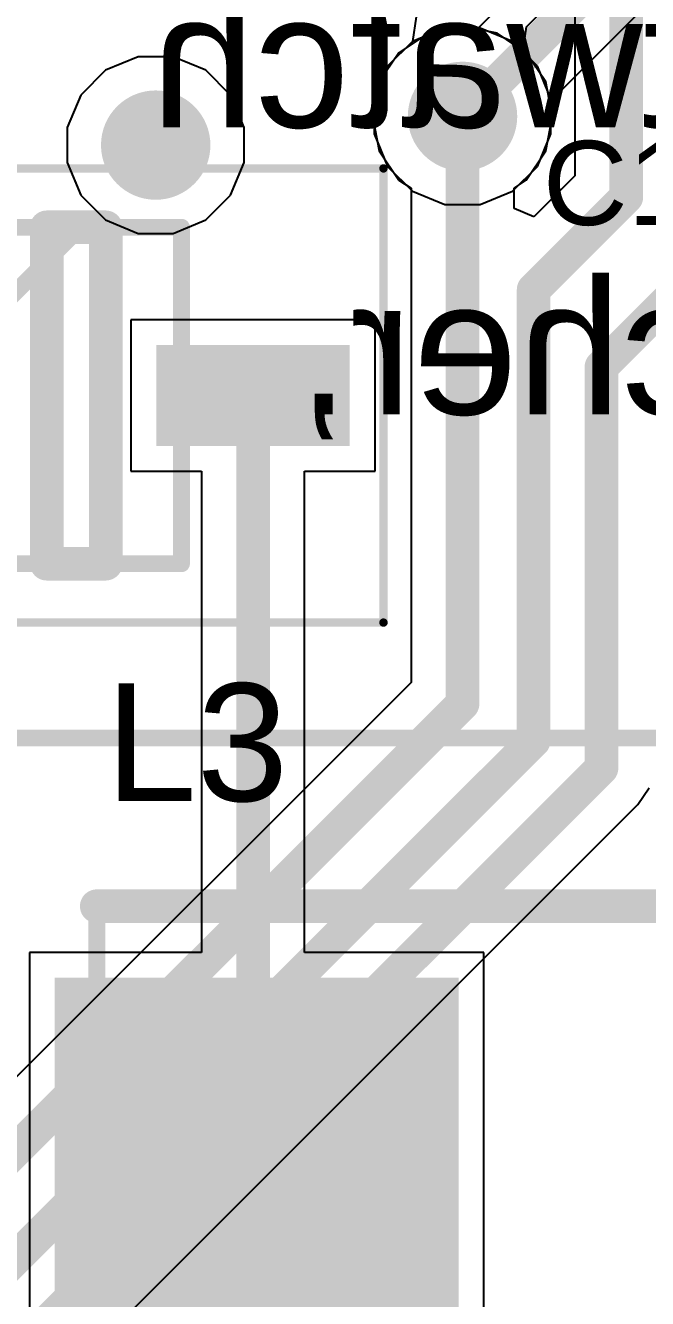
# Model space of a CAD drawing. Header units: inches. Extents: x 0.3 to 52.1, y -1.7 to 36.7.
# Drawn here: x 13.73 to 17.42, y 17.64 to 25.21 of the extents above; entities that cross this region are included whole.
import ezdxf

# ---------------------------------------------------------------- set-up
doc = ezdxf.new("R2010")
doc.units = ezdxf.units.IN
for name, color, linetype in [('Bottom Layer', 5, 'Continuous'), ('Bottom Overlay', 54, 'Continuous'), ('Internal1', 16, 'Continuous'), ('Internal2', 76, 'Continuous'), ('Top Assembly', 216, 'Continuous'), ('Top Component Outline', 6, 'Continuous'), ('Top Layer', 1, 'Continuous'), ('Top Overlay', 2, 'Continuous'), ('Top Paste', 8, 'Continuous'), ('Top Solder', 216, 'Continuous'), ('Via Holes', 16, 'Continuous')]:
    doc.layers.add(name, color=color, linetype=linetype)
doc.styles.add('Arial', font='', dxfattribs={"height": 0.2})
doc.styles.get('Arial').set_extended_font_data('Arial')

# ---------------------------------------------------------------- blocks, each defined once
blk = doc.blocks.new('SOT65P210X110_3N_109')
at = {"layer": 'Top Layer'}
for points in [[(-1.575, 0.9), (-0.525, 0.9), (-0.525, 0.4), (-1.575, 0.4)], [(0.525, 0.25), (1.575, 0.25), (1.575, -0.25), (0.525, -0.25)], [(-1.575, -0.4), (-0.525, -0.4), (-0.525, -0.9), (-1.575, -0.9)]]:
    blk.add_hatch(color=1, dxfattribs=at).paths.add_polyline_path(points)
at = {"layer": 'Top Paste'}
for points in [[(-1.575, 0.9), (-0.525, 0.9), (-0.525, 0.4), (-1.575, 0.4)], [(0.525, 0.25), (1.575, 0.25), (1.575, -0.25), (0.525, -0.25)], [(-1.575, -0.4), (-0.525, -0.4), (-0.525, -0.9), (-1.575, -0.9)]]:
    blk.add_hatch(color=8, dxfattribs=at).paths.add_polyline_path(points)
at = {"layer": 'Top Solder'}
for points in [[(-1.625, 0.95), (-0.475, 0.95), (-0.475, 0.35), (-1.625, 0.35)], [(0.475, 0.3), (1.625, 0.3), (1.625, -0.3), (0.475, -0.3)], [(-1.625, -0.35), (-0.475, -0.35), (-0.475, -0.95), (-1.625, -0.95)]]:
    blk.add_hatch(color=216, dxfattribs=at).paths.add_polyline_path(points)
at = {"layer": 'Top Assembly'}
for points in [[(-1.825, 1.35, 0.05, 0.05, 0), (1.825, 1.35, 0.05, 0.05, 0)], [(-1.825, -1.35, 0.05, 0.05, 0), (-1.825, 1.35, 0.05, 0.05, 0)], [(1.825, -1.35, 0.05, 0.05, 0), (1.825, 1.35, 0.05, 0.05, 0)], [(-1.825, -1.35, 0.05, 0.05, 0), (1.825, -1.35, 0.05, 0.05, 0)]]:
    blk.add_lwpolyline(points, format="xyseb", dxfattribs=at)
for points in [[(-1.8375, 1.35, 0.025, 0.025, 1), (-1.8125, 1.35, 0.025, 0.025, 1)], [(-1.8375, 1.35, 0.025, 0.025, 1), (-1.8125, 1.35, 0.025, 0.025, 1)], [(1.8125, 1.35, 0.025, 0.025, 1), (1.8375, 1.35, 0.025, 0.025, 1)], [(1.8125, 1.35, 0.025, 0.025, 1), (1.8375, 1.35, 0.025, 0.025, 1)], [(-1.8375, -1.35, 0.025, 0.025, 1), (-1.8125, -1.35, 0.025, 0.025, 1)], [(-1.8375, -1.35, 0.025, 0.025, 1), (-1.8125, -1.35, 0.025, 0.025, 1)], [(1.8125, -1.35, 0.025, 0.025, 1), (1.8375, -1.35, 0.025, 0.025, 1)], [(1.8125, -1.35, 0.025, 0.025, 1), (1.8375, -1.35, 0.025, 0.025, 1)]]:
    blk.add_lwpolyline(points, format="xyseb", close=True, dxfattribs=at)
at = {"layer": 'Top Component Outline'}
for points in [[(-0.625, 0.35, 0.1, 0.1, 0), (0.025, 1, 0.1, 0.1, 0)], [(-0.625, -1, 0.1, 0.1, 0), (-0.625, 1, 0.1, 0.1, 0)], [(-0.625, 1, 0.1, 0.1, 0), (0.625, 1, 0.1, 0.1, 0)], [(0.625, -1, 0.1, 0.1, 0), (0.625, 1, 0.1, 0.1, 0)], [(-0.625, -1, 0.1, 0.1, 0), (0.625, -1, 0.1, 0.1, 0)]]:
    blk.add_lwpolyline(points, format="xyseb", dxfattribs=at)
for points in [[(-0.65, 1, 0.05, 0.05, 1), (-0.6, 1, 0.05, 0.05, 1)], [(-0.65, 1, 0.05, 0.05, 1), (-0.6, 1, 0.05, 0.05, 1)], [(0, 1, 0.05, 0.05, 1), (0.05, 1, 0.05, 0.05, 1)], [(0.6, 1, 0.05, 0.05, 1), (0.65, 1, 0.05, 0.05, 1)], [(0.6, 1, 0.05, 0.05, 1), (0.65, 1, 0.05, 0.05, 1)], [(-0.65, 0.35, 0.05, 0.05, 1), (-0.6, 0.35, 0.05, 0.05, 1)], [(-0.65, -1, 0.05, 0.05, 1), (-0.6, -1, 0.05, 0.05, 1)], [(-0.65, -1, 0.05, 0.05, 1), (-0.6, -1, 0.05, 0.05, 1)], [(0.6, -1, 0.05, 0.05, 1), (0.65, -1, 0.05, 0.05, 1)], [(0.6, -1, 0.05, 0.05, 1), (0.65, -1, 0.05, 0.05, 1)]]:
    blk.add_lwpolyline(points, format="xyseb", close=True, dxfattribs=at)
at = {"layer": 'Top Overlay'}
for points in [[(-1.575, 1.15, 0.2, 0.2, 0), (-0.525, 1.15, 0.2, 0.2, 0)], [(-0.175, -1, 0.2, 0.2, 0), (-0.175, 1, 0.2, 0.2, 0)], [(-0.175, 1, 0.2, 0.2, 0), (0.175, 1, 0.2, 0.2, 0)], [(0.175, -1, 0.2, 0.2, 0), (0.175, 1, 0.2, 0.2, 0)], [(-0.175, -1, 0.2, 0.2, 0), (0.175, -1, 0.2, 0.2, 0)]]:
    blk.add_lwpolyline(points, format="xyseb", dxfattribs=at)
for points in [[(-1.625, 1.15, 0.1, 0.1, 1), (-1.525, 1.15, 0.1, 0.1, 1)], [(-0.575, 1.15, 0.1, 0.1, 1), (-0.475, 1.15, 0.1, 0.1, 1)], [(-0.225, 1, 0.1, 0.1, 1), (-0.125, 1, 0.1, 0.1, 1)], [(-0.225, 1, 0.1, 0.1, 1), (-0.125, 1, 0.1, 0.1, 1)], [(0.125, 1, 0.1, 0.1, 1), (0.225, 1, 0.1, 0.1, 1)], [(0.125, 1, 0.1, 0.1, 1), (0.225, 1, 0.1, 0.1, 1)], [(-0.225, -1, 0.1, 0.1, 1), (-0.125, -1, 0.1, 0.1, 1)], [(-0.225, -1, 0.1, 0.1, 1), (-0.125, -1, 0.1, 0.1, 1)], [(0.125, -1, 0.1, 0.1, 1), (0.225, -1, 0.1, 0.1, 1)], [(0.125, -1, 0.1, 0.1, 1), (0.225, -1, 0.1, 0.1, 1)]]:
    blk.add_lwpolyline(points, format="xyseb", close=True, dxfattribs=at)
blk = doc.blocks.new('SRR5828A2R6Y_113')
at = {"layer": 'Top Layer'}
blk.add_hatch(color=1, dxfattribs=at).paths.add_polyline_path([(-2.425, 3.1), (2.425, 3.1), (2.425, 0.8), (-2.425, 0.8)])
at = {"layer": 'Top Paste'}
blk.add_hatch(color=8, dxfattribs=at).paths.add_polyline_path([(-2.425, 3.1), (2.425, 3.1), (2.425, 0.8), (-2.425, 0.8)])
at = {"layer": 'Top Solder'}
blk.add_hatch(color=216, dxfattribs=at).paths.add_polyline_path([(-2.475, 3.15), (2.475, 3.15), (2.475, 0.75), (-2.475, 0.75)])
at = {"layer": 'Top Assembly'}
blk.add_lwpolyline([(3.9, 4.1, 0.1, 0.1, 0), (3.9, -4.1, 0.1, 0.1, 0)], format="xyseb", dxfattribs=at)
at = {"layer": 'Top Component Outline'}
for points in [[(-2.9, 2.9, 0.1, 0.1, 0), (2.9, 2.9, 0.1, 0.1, 0)], [(2.9, 2.9, 0.1, 0.1, 0), (2.9, -2.9, 0.1, 0.1, 0)]]:
    blk.add_lwpolyline(points, format="xyseb", dxfattribs=at)
blk.add_lwpolyline([(2.875, 2.9, 0.05, 0.05, 1), (2.925, 2.9, 0.05, 0.05, 1)], format="xyseb", close=True, dxfattribs=at)
blk.add_lwpolyline([(2.875, 2.9, 0.05, 0.05, 1), (2.925, 2.9, 0.05, 0.05, 1)], format="xyseb", close=True, dxfattribs=at)
at = {"layer": 'Top Overlay'}
blk.add_lwpolyline([(2.9, 2.9, 0.2, 0.2, 0), (2.9, -2.9, 0.2, 0.2, 0)], format="xyseb", dxfattribs=at)
blk.add_lwpolyline([(2.85, 2.9, 0.1, 0.1, 1), (2.95, 2.9, 0.1, 0.1, 1)], format="xyseb", close=True, dxfattribs=at)

msp = doc.modelspace()

# ---------------------------------------------------------------- hatches: boundary and pattern name
at = {"layer": 'Bottom Layer'}
h = msp.add_hatch(color=5, dxfattribs=at)
edge = h.paths.add_edge_path()
edge.add_arc((16.3225, 24.6709), 0.325, 0, 360)
h = msp.add_hatch(color=5, dxfattribs=at)
edge = h.paths.add_edge_path()
edge.add_arc((14.5, 24.5), 0.325, 0, 360)
at = {"layer": 'Internal1'}
h = msp.add_hatch(color=16, dxfattribs=at)
edge = h.paths.add_edge_path()
edge.add_arc((16.3225, 24.6709), 0.325, 0, 360)
h = msp.add_hatch(color=16, dxfattribs=at)
edge = h.paths.add_edge_path()
edge.add_arc((14.5, 24.5), 0.325, 0, 360)
at = {"layer": 'Internal2'}
h = msp.add_hatch(color=76, dxfattribs=at)
edge = h.paths.add_edge_path()
edge.add_arc((16.3225, 24.6709), 0.325, 0, 360)
h = msp.add_hatch(color=76, dxfattribs=at)
edge = h.paths.add_edge_path()
edge.add_arc((14.5, 24.5), 0.325, 0, 360)
at = {"layer": 'Top Layer'}
h = msp.add_hatch(color=1, dxfattribs=at)
edge = h.paths.add_edge_path()
edge.add_arc((16.3225, 24.6709), 0.325, 0, 360)
h = msp.add_hatch(color=1, dxfattribs=at)
edge = h.paths.add_edge_path()
edge.add_arc((14.5, 24.5), 0.325, 0, 360)
at = {"layer": 'Via Holes'}
h = msp.add_hatch(color=7, dxfattribs=at)
edge = h.paths.add_edge_path()
edge.add_arc((16.3225, 24.6709), 0.175, 0, 360)
h = msp.add_hatch(color=7, dxfattribs=at)
edge = h.paths.add_edge_path()
edge.add_arc((14.5, 24.5), 0.175, 0, 360)

# ---------------------------------------------------------------- linework, layer by layer
at = {"layer": 'Bottom Layer'}
for p, q in [((16.9895, 26.0204), (16.9895, 24.3178)), ((16.3225, 25.2062), (16.1176, 25.1654)), ((16.5273, 25.1654), (16.3225, 25.2062)), ((16.1176, 25.1654), (15.944, 25.0494)), ((16.701, 25.0494), (16.5273, 25.1654)), ((15.944, 25.0494), (15.8279, 24.8757)), ((16.817, 24.8757), (16.701, 25.0494)), ((15.8279, 24.8757), (15.7872, 24.6709)), ((16.8578, 24.6709), (16.817, 24.8757)), ((15.7872, 24.6709), (15.8279, 24.466)), ((16.817, 24.466), (16.8578, 24.6709)), ((15.8279, 24.466), (15.944, 24.2924)), ((16.701, 24.2924), (16.817, 24.466)), ((16.9895, 24.3178), (16.7457, 24.0739)), ((15.944, 24.2924), (16.0166, 24.2439)), ((16.0166, 24.2439), (16.0166, 21.3049)), ((16.6283, 24.2439), (16.701, 24.2924)), ((16.6283, 24.1226), (16.6283, 24.2439)), ((16.7457, 24.0739), (16.6283, 24.1226)), ((16.0166, 21.3049), (13.3245, 18.6129)), ((17.364, 20.579), (17.4303, 20.6782)), ((13.2812, 16.4962), (17.364, 20.579))]:
    msp.add_line(p, q, dxfattribs=at)
for points in [[(17.2954, 24.1911, 0.2, 0.2, 0), (17.2954, 26.0204, 0.2, 0.2, 0)], [(17.1477, 23.1816, 0.2, 0.2, 0), (18.9145, 24.9484, 0.2, 0.2, 0)], [(16.3225, 21.1782, 0.2, 0.2, 0), (16.3225, 24.6709, 0.2, 0.2, 0)], [(16.745, 23.6407, 0.2, 0.2, 0), (17.2954, 24.1911, 0.2, 0.2, 0)], [(16.745, 20.9582, 0.2, 0.2, 0), (16.745, 23.6407, 0.2, 0.2, 0)], [(16.745, 23.6407, 0.12, 0.12, 0), (16.745, 23.6407, 0.12, 0.12, 0)], [(17.1477, 20.7953, 0.2, 0.2, 0), (17.1477, 23.1816, 0.2, 0.2, 0)], [(13.4512, 18.307, 0.2, 0.2, 0), (16.3225, 21.1782, 0.2, 0.2, 0)], [(13.3176, 17.5309, 0.2, 0.2, 0), (16.745, 20.9582, 0.2, 0.2, 0)], [(13.0649, 16.7125, 0.2, 0.2, 0), (17.1477, 20.7953, 0.2, 0.2, 0)]]:
    msp.add_lwpolyline(points, format="xyseb", dxfattribs=at)
for points in [[(16.2725, 24.6709, 0.1, 0.1, 1), (16.3725, 24.6709, 0.1, 0.1, 1)], [(17.2454, 24.1911, 0.1, 0.1, 1), (17.3454, 24.1911, 0.1, 0.1, 1)], [(17.2454, 24.1911, 0.1, 0.1, 1), (17.3454, 24.1911, 0.1, 0.1, 1)], [(16.695, 23.6407, 0.1, 0.1, 1), (16.795, 23.6407, 0.1, 0.1, 1)], [(16.695, 23.6407, 0.1, 0.1, 1), (16.795, 23.6407, 0.1, 0.1, 1)], [(16.715, 23.6407, 0.06, 0.06, 1), (16.775, 23.6407, 0.06, 0.06, 1)], [(16.715, 23.6407, 0.06, 0.06, 1), (16.775, 23.6407, 0.06, 0.06, 1)], [(17.0977, 23.1816, 0.1, 0.1, 1), (17.1977, 23.1816, 0.1, 0.1, 1)], [(17.0977, 23.1816, 0.1, 0.1, 1), (17.1977, 23.1816, 0.1, 0.1, 1)], [(16.2725, 21.1782, 0.1, 0.1, 1), (16.3725, 21.1782, 0.1, 0.1, 1)], [(16.2725, 21.1782, 0.1, 0.1, 1), (16.3725, 21.1782, 0.1, 0.1, 1)], [(16.695, 20.9582, 0.1, 0.1, 1), (16.795, 20.9582, 0.1, 0.1, 1)], [(16.695, 20.9582, 0.1, 0.1, 1), (16.795, 20.9582, 0.1, 0.1, 1)], [(17.0977, 20.7953, 0.1, 0.1, 1), (17.1977, 20.7953, 0.1, 0.1, 1)], [(17.0977, 20.7953, 0.1, 0.1, 1), (17.1977, 20.7953, 0.1, 0.1, 1)]]:
    msp.add_lwpolyline(points, format="xyseb", close=True, dxfattribs=at)
at = {"layer": 'Internal1'}
for p, q in [((16.218, 25.1959), (16.0251, 25.116)), ((16.4269, 25.1959), (16.218, 25.1959)), ((16.6199, 25.116), (16.4269, 25.1959)), ((16.0251, 25.116), (15.8774, 24.9683)), ((16.7675, 24.9683), (16.6199, 25.116)), ((15.8774, 24.9683), (15.7975, 24.7753)), ((16.8475, 24.7753), (16.7675, 24.9683)), ((15.7975, 24.7753), (15.7975, 24.5665)), ((16.8475, 24.5665), (16.8475, 24.7753)), ((15.7975, 24.5665), (15.8774, 24.3735)), ((16.7675, 24.3735), (16.8475, 24.5665)), ((15.8774, 24.3735), (16.0251, 24.2258)), ((16.6199, 24.2258), (16.7675, 24.3735)), ((16.0251, 24.2258), (16.218, 24.1459)), ((16.4269, 24.1459), (16.6199, 24.2258)), ((16.218, 24.1459), (16.4269, 24.1459))]:
    msp.add_line(p, q, dxfattribs=at)
at = {"layer": 'Internal2'}
for p, q in [((16.7023, 25.2024), (16.85, 25.3501)), ((16.0473, 25.2626), (16.0251, 25.116)), ((16.6801, 25.0557), (16.7023, 25.2024)), ((16.0251, 25.116), (15.8774, 24.9683)), ((16.7675, 24.9683), (16.6801, 25.0557)), ((14.3956, 25.025), (14.2026, 24.9451)), ((14.6044, 25.025), (14.3956, 25.025)), ((14.7974, 24.9451), (14.6044, 25.025)), ((14.2026, 24.9451), (14.0549, 24.7974)), ((14.9451, 24.7974), (14.7974, 24.9451)), ((15.8774, 24.9683), (15.7975, 24.7753)), ((16.8475, 24.7753), (16.7675, 24.9683)), ((14.0549, 24.7974), (13.975, 24.6044)), ((15.025, 24.6044), (14.9451, 24.7974)), ((15.7975, 24.7753), (15.7975, 24.5665)), ((16.8475, 24.5665), (16.8475, 24.7753)), ((13.975, 24.6044), (13.975, 24.3956)), ((15.025, 24.3956), (15.025, 24.6044)), ((15.7975, 24.5665), (15.8774, 24.3735)), ((16.7675, 24.3735), (16.8475, 24.5665)), ((13.975, 24.3956), (14.0549, 24.2026)), ((14.9451, 24.2026), (15.025, 24.3956)), ((15.8774, 24.3735), (16.0251, 24.2258)), ((16.6199, 24.2258), (16.7675, 24.3735)), ((16.0251, 24.2258), (16.218, 24.1459)), ((16.4269, 24.1459), (16.6199, 24.2258)), ((14.0549, 24.2026), (14.2026, 24.0549)), ((14.7974, 24.0549), (14.9451, 24.2026)), ((16.218, 24.1459), (16.4269, 24.1459)), ((14.2026, 24.0549), (14.3956, 23.975)), ((14.6044, 23.975), (14.7974, 24.0549)), ((14.3956, 23.975), (14.6044, 23.975))]:
    msp.add_line(p, q, dxfattribs=at)
at = {"layer": 'Top Layer'}
for p, q in [((16.8741, 25.6551), (16.4149, 25.1959)), ((16.8475, 24.7633), (17.3962, 25.3121)), ((16.218, 25.1959), (16.0251, 25.116)), ((16.4149, 25.1959), (16.218, 25.1959)), ((16.0251, 25.116), (15.8774, 24.9683)), ((15.8774, 24.9683), (15.7975, 24.7753)), ((15.7975, 24.7753), (15.7975, 24.5665)), ((16.8475, 24.5665), (16.8475, 24.7633)), ((15.7975, 24.5665), (15.8774, 24.3735)), ((16.7675, 24.3735), (16.8475, 24.5665)), ((15.8774, 24.3735), (16.0251, 24.2258)), ((16.6199, 24.2258), (16.7675, 24.3735)), ((16.0251, 24.2258), (16.218, 24.1459)), ((16.4269, 24.1459), (16.6199, 24.2258)), ((16.218, 24.1459), (16.4269, 24.1459)), ((15.803, 23.4613), (14.353, 23.4613)), ((14.353, 23.4613), (14.353, 22.5613)), ((15.803, 22.5613), (15.803, 23.4613)), ((14.353, 22.5613), (14.7721, 22.5613)), ((14.7721, 22.5613), (14.7721, 19.7)), ((15.3839, 19.7), (15.3839, 22.5613)), ((15.3839, 22.5613), (15.803, 22.5613)), ((14.7721, 19.7), (13.75, 19.7)), ((13.75, 19.7), (13.75, 14.45)), ((16.45, 19.7), (15.3839, 19.7)), ((16.45, 14.9515), (16.45, 19.7))]:
    msp.add_line(p, q, dxfattribs=at)
for points in [[(16.3225, 24.6709, 0.2, 0.2, 0), (17.18, 25.5284, 0.2, 0.2, 0)], [(15.078, 17.097, 0.2, 0.2, 0), (15.078, 23.0113, 0.2, 0.2, 0)]]:
    msp.add_lwpolyline(points, format="xyseb", dxfattribs=at)
for points in [[(16.2725, 24.6709, 0.1, 0.1, 1), (16.3725, 24.6709, 0.1, 0.1, 1)], [(15.028, 23.0113, 0.1, 0.1, 1), (15.128, 23.0113, 0.1, 0.1, 1)]]:
    msp.add_lwpolyline(points, format="xyseb", close=True, dxfattribs=at)

# ---------------------------------------------------------------- block references
msp.add_blockref('SOT65P210X110_3N_109', (14.028, 23.0113))
at = {"rotation": 90}
msp.add_blockref('SRR5828A2R6Y_113', (17.05, 17.075), dxfattribs=at)

# ---------------------------------------------------------------- texts
at = {"layer": 'Bottom Overlay', "style": 'Arial', "text_generation_flag": 2}
for s, p in [('Projekt na PBL4: Smartwatch', (29.0689, 24.605)), ('Autorzy: Weronika Majcher,', (29.0689, 22.8988))]:
    msp.add_text(s, height=0.800001, dxfattribs=at).set_placement(p)
at = {"layer": 'Top Overlay', "style": 'Arial'}
for s, height, p in [('C12', 0.5, (16.7992, 24.025)), ('L3', 0.7, (14.2, 20.6))]:
    msp.add_text(s, height=height, dxfattribs=at).set_placement(p)

doc.saveas('drawing.dxf')
